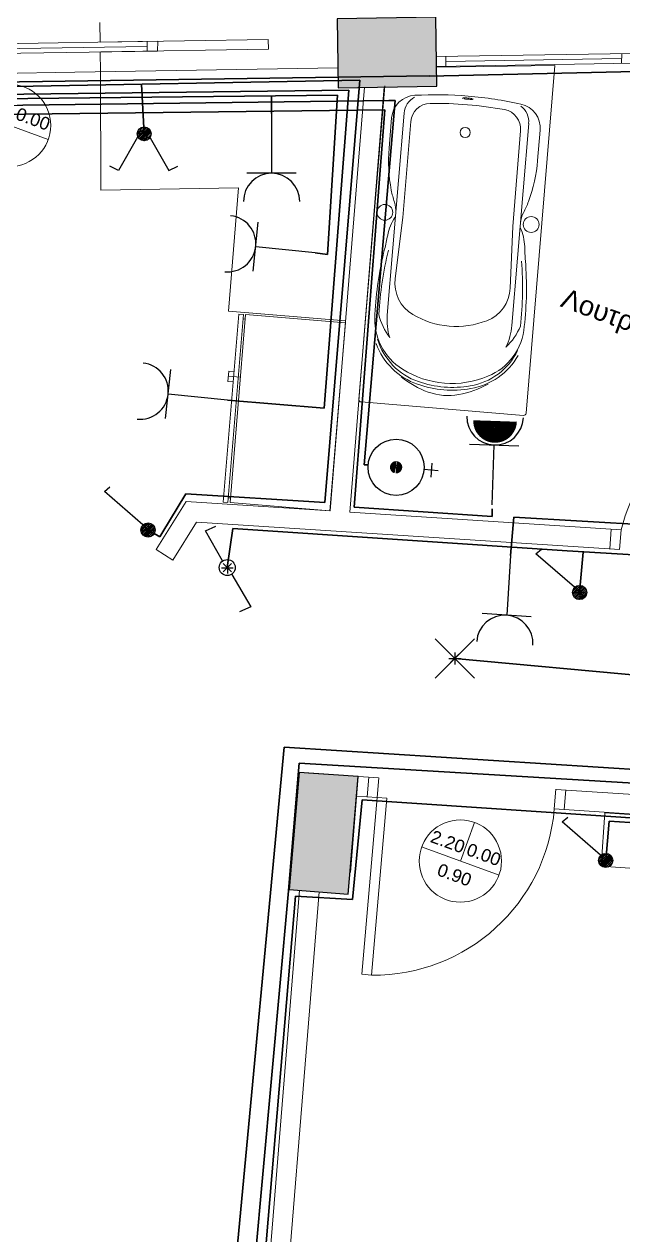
# Model space of a CAD drawing. Header units: millimetres. Extents: x 7471872 to 14943722, y 8344308 to 16688757.
# Drawn here: x 7471878.01 to 7471881.04, y 8344383.93 to 8344390.07 of the extents above; entities that cross this region are included whole.
import ezdxf

# ---------------------------------------------------------------- set-up
doc = ezdxf.new("R2010")
doc.units = ezdxf.units.MM
for name, color, linetype, lineweight in [('A-FOS 1', 92, 'Continuous', 0), ('diastasiologisi', 7, 'Continuous', 5), ('eswterikoi toixoi', 7, 'Continuous', 30), ('exwterikoi toixoi', 7, 'Continuous', 50), ('mpalkonoportes', 7, 'Continuous', 5), ('MUEBLES', 7, 'Continuous', 20), ('ntoulapes', 7, 'Continuous', 5), ('portes', 7, 'Continuous', 5), ('SANITARIOS', 7, 'Continuous', 20), ('tomi eswt', 7, 'Continuous', 15), ('Εσωτερικό - Επίπλωση _Pen_No__4', 7, 'Continuous', 20)]:
    doc.layers.add(name, color=color, linetype=linetype, lineweight=lineweight)
for name, color, linetype in [('A-HLEKTRIKA', 10, 'Continuous'), ('Geo_Col_Pro_1', 7, 'Continuous'), ('HLEK-SYMBOL', 1, 'Continuous'), ('HLEK_FL001_SYMBOLS', 1, 'Continuous'), ('M-SYMB', 1, 'Continuous'), ('TOUCH_POINTS', 7, 'Continuous')]:
    doc.layers.add(name, color=color, linetype=linetype)
doc.styles.get("Standard").update_dxf_attribs({"font": 'arial.ttf'})

# ---------------------------------------------------------------- blocks, each defined once
blk = doc.blocks.new('TPOINT')
at = {"layer": 'TOUCH_POINTS'}
for p, q in [((-0.03, 0), (0.03, 0)), ((0.0212, -0.0212), (-0.0212, 0.0212)), ((-0.0212, -0.0212), (0.0212, 0.0212)), ((0, 0.03), (0, -0.03))]:
    blk.add_line(p, q, dxfattribs=at)
blk.add_point((0, 0), dxfattribs=at)
blk = doc.blocks.new('gJ6_a55')
at = {"layer": 'HLEK-SYMBOL', "color": 0, "linetype": 'Continuous'}
for p, q in [((0.1, 0.1), (-0.1, -0.1)), ((-0.1, 0.1), (0.1, -0.1))]:
    blk.add_line(p, q, dxfattribs=at)
blk.add_blockref('TPOINT', (0, 0))
blk = doc.blocks.new('*X16')
at = {"color": 0}
for p, q in [((6.6744, 10.8416), (6.7146, 10.8818)), ((6.6745, 10.8511), (6.7051, 10.8817)), ((6.6763, 10.834), (6.7222, 10.8799)), ((6.6793, 10.8276), (6.7286, 10.8769)), ((6.6804, 10.8664), (6.6898, 10.8758)), ((6.6833, 10.8222), (6.734, 10.8729)), ((6.6882, 10.8177), (6.7385, 10.868)), ((6.6941, 10.8141), (6.7421, 10.8621)), ((6.7009, 10.8115), (6.7447, 10.8553)), ((6.7092, 10.8104), (6.7458, 10.847)), ((6.72, 10.8118), (6.7444, 10.8362))]:
    blk.add_line(p, q, dxfattribs=at)
blk = doc.blocks.new('gJ6_a5')
at = {"linetype": 'Continuous'}
for p, q in [((-0.2217, 0.1951), (-0.1934, 0.2195)), ((-0.0264, 0.0262), (-0.2217, 0.1951))]:
    blk.add_line(p, q, dxfattribs=at)
blk.add_circle((-0.0005, -0.0003), 0.0359, dxfattribs=at)
for name, p in [('*X16', (-6.7105, -10.8465)), ('TPOINT', (0, 0))]:
    blk.add_blockref(name, p)
blk = doc.blocks.new('*X8')
at = {"color": 0}
for p, q in [((8.3748, 10.8449), (8.4073, 10.8774)), ((8.3752, 10.8359), (8.4163, 10.877)), ((8.3774, 10.8287), (8.4235, 10.8748)), ((8.3784, 10.8579), (8.3943, 10.8738)), ((8.3807, 10.8225), (8.4297, 10.8715)), ((8.3849, 10.8173), (8.4349, 10.8673)), ((8.3901, 10.813), (8.4392, 10.8621)), ((8.3961, 10.8097), (8.4425, 10.8561)), ((8.4034, 10.8075), (8.4447, 10.8488)), ((8.4122, 10.807), (8.4452, 10.84)), ((8.4249, 10.8102), (8.442, 10.8273))]:
    blk.add_line(p, q, dxfattribs=at)
blk = doc.blocks.new('gJ6_a7')
at = {"linetype": 'Continuous'}
for p, q in [((-0.1236, 0.1848), (-0.1707, 0.1625)), ((-0.0295, 0.02), (-0.1236, 0.1848)), ((0.034, 0.0159), (0.1305, 0.1848)), ((0.1305, 0.1848), (0.1752, 0.1625))]:
    blk.add_line(p, q, dxfattribs=at)
blk.add_circle((0.0011, -0.0003), 0.0353, dxfattribs=at)
for name, p in [('*X8', (-8.4089, -10.8425)), ('TPOINT', (0, 0))]:
    blk.add_blockref(name, p)
blk = doc.blocks.new('gJ6_a3')
at = {"linetype": 'Continuous'}
for p, q in [((-0.111, 0.1868), (-0.0592, 0.2092)), ((-0.0239, 0.0342), (-0.111, 0.1868)), ((0.0232, -0.035), (0.1196, -0.1998)), ((0.1196, -0.1998), (0.0608, -0.2242))]:
    blk.add_line(p, q, dxfattribs=at)
blk.add_circle((-0.0004, -0.0004), 0.0405, dxfattribs=at)
blk.add_blockref('TPOINT', (0, -0.001))
blk = doc.blocks.new('HK5-RE')
at = {"layer": 'A-HLEKTRIKA'}
for p, q in [((0.17, 0.07), (0.17, -0.07)), ((0, 0), (0.17, 0))]:
    blk.add_line(p, q, dxfattribs=at)
blk.add_arc((0.25, 0), 0.08, 90, 270, dxfattribs=at)
blk = doc.blocks.new('HK5-RES')
at = {"layer": 'A-FOS 1', "const_width": 0.0619}
for points in [[(0.2382, 0.031, 0.414214), (0.2073, 0, 1)], [(0.2073, 0, 0.414214), (0.2382, -0.031, 1)]]:
    blk.add_lwpolyline(points, format="xyb", dxfattribs=at)
at = {"layer": 'A-HLEKTRIKA'}
for p, q in [((0.17, 0.07), (0.17, -0.07)), ((0, 0), (0.17, 0))]:
    blk.add_line(p, q, dxfattribs=at)
blk.add_arc((0.2504, 0.0004), 0.0804, 90.6711, 269.8271, dxfattribs=at)

msp = doc.modelspace()

# ---------------------------------------------------------------- hatches: boundary and pattern name
at = {"layer": 'tomi eswt', "lineweight": 15, "true_color": 0xc7c8ca}
h = msp.add_hatch(dxfattribs=at)
h.set_pattern_fill('AR-CONC', color=9, scale=0.0005, angle=-19.97971)
h.set_pattern_definition([(30.0203, (7471906.71162, 8344441.19235), (0.08288673, -0.03861498), [0.009525, -0.104775]), (335.0203, (7471906.71162, 8344441.19235), (0.01607972, 0.09580004), [0.00762, -0.08382029]), (80.47174, (7471906.71853, 8344441.18914), (0.09896645, 0.05718506), [0.008095, -0.08904512]), (26.2045, (7471906.7203, 8344441.21622), (0.12019924, -0.0660681), [0.0142875, -0.1571625]), (76.65585, (7471906.73031, 8344441.21072), (0.153829, 0.07570825), [0.0121425, -0.1335678]), (331.20445, (7471906.7203, 8344441.21622), (0.153829, 0.07570825), [0.01142998, -0.12572987]), (1.0203, (7471906.730064, 8344441.20592), (0.05377328, -0.07395747), [0.009525, -0.104775]), (306.0203, (7471906.73006, 8344441.20592), (0.06050854, 0.0759927), [0.00762, -0.08382]), (51.47174, (7471906.734545, 8344441.199755), (0.11428182, 0.00203523), [0.008095, -0.08904497]), (17.520295, (7471906.71162, 8344441.192354), (0.015897046, 0.039205324), [0, -0.082804, 0, -0.08509, 0, -0.0841375]), (347.520295, (7471906.71162, 8344441.192354), (0.04851423, 0.035659825), [0, -0.048514, 0, -0.080899, 0, -0.0320675]), (307.520295, (7471906.685003, 8344441.20203), (0.06273623, -0.025856766), [0, -0.03175, 0, -0.09906, 0, -0.131445]), (297.520295, (7471906.67307, 8344441.20637), (0.07395087, -0.013358846), [0, -0.041275, 0, -0.065786, 0, -0.093345])])
h.paths.add_polyline_path([(7471873.0104, 8344389.6919), (7471873.5104, 8344389.6999), (7471873.5055, 8344389.9999), (7471873.0056, 8344389.9918)])
h.paths.add_polyline_path([(7471872.8936, 8344386.2061), (7471872.6444, 8344386.227), (7471872.7017, 8344386.8243), (7471872.9508, 8344386.8033)])
h.paths.add_polyline_path([(7471873.5055, 8344389.9999), (7471873.0056, 8344389.9918), (7471873.0104, 8344389.6919), (7471873.5104, 8344389.6999)])
h.paths.add_polyline_path([(7471875.742, 8344390.0359), (7471875.7003, 8344389.5377), (7471875.9494, 8344389.5168), (7471875.9912, 8344390.0151)])
h.paths.add_polyline_path([(7471886.6406, 8344390.2116), (7471886.1407, 8344390.2036), (7471886.1447, 8344389.9536), (7471886.3692, 8344389.9572), (7471886.3509, 8344389.731), (7471886.6051, 8344389.7129)])
h.paths.add_polyline_path([(7471872.0019, 8344379.5308), (7471871.9446, 8344378.9336), (7471872.2941, 8344378.9136), (7471872.3434, 8344379.5023)])
h.paths.add_polyline_path([(7471878.8083, 8344378.5432), (7471878.8264, 8344379.0429), (7471878.5794, 8344379.0518), (7471878.5691, 8344378.807), (7471878.2271, 8344378.8265), (7471878.2092, 8344378.5771)])
h.paths.add_polyline_path([(7471879.3997, 8344386.2764), (7471879.3501, 8344385.6838), (7471879.649, 8344385.6588), (7471879.6991, 8344386.2556)])
h.paths.add_polyline_path([(7471875.4691, 8344386.6446), (7471875.4208, 8344386.0466), (7471875.6702, 8344386.0302), (7471875.7183, 8344386.6238)])
h.paths.add_polyline_path([(7471880.0923, 8344390.1061), (7471879.5924, 8344390.098), (7471879.598, 8344389.748), (7471880.098, 8344389.7561)])
h.paths.add_polyline_path([(7471872.3514, 8344383.1731), (7471872.294, 8344382.5758), (7471872.5432, 8344382.5549), (7471872.6005, 8344383.1522)])
h.paths.add_polyline_path([(7471886.2901, 8344385.8786), (7471883.5408, 8344386.0572), (7471883.5213, 8344385.7578), (7471886.2659, 8344385.5795)])
h.paths.add_polyline_path([(7471883.444, 8344381.701), (7471883.4843, 8344382.1994), (7471883.2349, 8344382.217), (7471883.2121, 8344381.9348), (7471882.8285, 8344381.9065), (7471882.8456, 8344381.6571)])
h.paths.add_polyline_path([(7471879.2488, 8344381.6945), (7471878.6505, 8344381.6507), (7471878.6762, 8344381.3518), (7471879.2748, 8344381.3956)])
h.paths.add_polyline_path([(7471872.7017, 8344386.8243), (7471872.6444, 8344386.227), (7471872.8935, 8344386.2061), (7471872.9508, 8344386.8033)])

# ---------------------------------------------------------------- linework, layer by layer
at = {"color": 219, "lineweight": 30, "true_color": 0x642165}
for p, q in [((7471876.0385, 8344389.7503), (7471880.0597, 8344389.808)), ((7471880.0597, 8344389.8071), (7471881.4033, 8344389.8369)), ((7471879.0646, 8344387.5126), (7471879.0357, 8344387.3152, -17.8517)), ((7471880.7596, 8344387.4, -1.6319), (7471879.0646, 8344387.5126)), ((7471880.7596, 8344387.4, -1.6319), (7471881.9522, 8344387.3273)), ((7471880.822, 8344387.1889), (7471880.8393, 8344387.3939, 16.2198)), ((7471880.1892, 8344386.8546), (7471881.8925, 8344386.6965, 17.8517)), ((7471880.9545, 8344385.8305, -17.8517), (7471880.9719, 8344386.0296)), ((7471880.9719, 8344386.0296), (7471883.4838, 8344385.8591))]:
    msp.add_line(p, q, dxfattribs=at)
at = {"color": 177, "lineweight": 30, "true_color": 0x293189}
for p, q in [((7471876.039, 8344389.719), (7471879.7084, 8344389.7866)), ((7471878.614, 8344389.514, -17.8517), (7471878.6004, 8344389.7662, -1.7484)), ((7471879.7084, 8344389.7866), (7471879.5303, 8344387.6451)), ((7471878.826, 8344387.6896), (7471878.7034, 8344387.4887)), ((7471879.5303, 8344387.6451), (7471878.826, 8344387.6896)), ((7471878.693, 8344387.4716), (7471878.6277, 8344387.5094)), ((7471878.7034, 8344387.4887), (7471878.693, 8344387.4716))]:
    msp.add_line(p, q, dxfattribs=at)
at = {"color": 133, "lineweight": 30, "true_color": 0x44e9e6}
for p, q in [((7471876.1087, 8344389.6916), (7471879.6521, 8344389.7356)), ((7471879.6521, 8344389.7356), (7471879.5272, 8344388.1235)), ((7471879.5272, 8344388.1235), (7471879.0377, 8344388.1632))]:
    msp.add_line(p, q, dxfattribs=at)
at = {"color": 2, "lineweight": 30}
for p, q in [((7471876.1319, 8344389.672), (7471879.595, 8344389.7106)), ((7471879.2604, 8344389.6177), (7471879.2604, 8344389.7068)), ((7471879.595, 8344389.7106), (7471879.5432, 8344388.9031)), ((7471879.4814, 8344388.9102), (7471879.5432, 8344388.9031))]:
    msp.add_line(p, q, dxfattribs=at)
at = {"color": 93, "lineweight": 30, "true_color": 0x3af259}
for p, q in [((7471876.2223, 8344389.6366), (7471879.8547, 8344389.6835)), ((7471879.8862, 8344389.6835), (7471879.7295, 8344387.8353)), ((7471879.8547, 8344389.6835), (7471879.8862, 8344389.6835)), ((7471879.7295, 8344387.8353), (7471879.7498, 8344387.8353))]:
    msp.add_line(p, q, dxfattribs=at)
at = {"color": 123, "lineweight": 30, "true_color": 0x7db0ab}
for p, q in [((7471876.2457, 8344389.5931), (7471879.835, 8344389.6356)), ((7471879.835, 8344389.6356), (7471879.6793, 8344387.6215)), ((7471879.6793, 8344387.6215), (7471880.3789, 8344387.5743)), ((7471880.3789, 8344387.5743), (7471880.3789, 8344387.6133))]:
    msp.add_line(p, q, dxfattribs=at)
at = {"color": 242, "true_color": 0xcd2027}
for p, q in [((7471880.0728, 8344387.8445), (7471880.0671, 8344387.7736)), ((7471880.1046, 8344387.8063), (7471880.0337, 8344387.812))]:
    msp.add_line(p, q, dxfattribs=at)
at = {"color": 6, "lineweight": 30}
for p, q in [((7471880.4725, 8344387.3762), (7471880.4878, 8344387.5701)), ((7471881.8874, 8344387.4883), (7471880.4878, 8344387.5701)), ((7471879.3451, 8344385.6586), (7471879.3994, 8344386.3234)), ((7471879.3994, 8344386.3234), (7471886, 8344385.931)), ((7471878.9925, 8344381.7737), (7471879.3451, 8344385.6586))]:
    msp.add_line(p, q, dxfattribs=at)
at = {"color": 254, "lineweight": 30, "true_color": 0xf7d5ce}
for p, q in [((7471878.9, 8344381.902), (7471879.325, 8344386.4045)), ((7471879.325, 8344386.4045), (7471882.0289, 8344386.2319))]:
    msp.add_line(p, q, dxfattribs=at)
at = {"color": 7, "lineweight": 30, "true_color": 0xffffff}
for p, q in [((7471879.6703, 8344385.6324), (7471879.7199, 8344386.1381)), ((7471879.7199, 8344386.1381), (7471883.5095, 8344385.8826)), ((7471879.0492, 8344381.731), (7471879.3824, 8344385.6488)), ((7471879.3824, 8344385.6488), (7471879.6703, 8344385.6324))]:
    msp.add_line(p, q, dxfattribs=at)
at = {"color": 242, "true_color": 0xcd2027, "const_width": 0.0314}
msp.add_lwpolyline([(7471879.8929, 8344387.8394, 1), (7471879.8904, 8344387.8081, 1)], format="xyb", close=True, dxfattribs=at)
at = {"color": 242, "true_color": 0xcd2027}
msp.add_circle((7471879.8916, 8344387.8238), 0.1423, dxfattribs=at)
at = {"layer": 'diastasiologisi', "color": 9, "true_color": 0xc7c8ca}
for p, q in [((7471878.3939, 8344389.9793), (7471879.2438, 8344389.993)), ((7471878.6832, 8344389.9839), (7471878.6827, 8344389.9339)), ((7471879.2446, 8344389.943), (7471879.2438, 8344389.993)), ((7471878.6296, 8344389.9575), (7471877.8295, 8344389.9445)), ((7471878.3947, 8344389.9293), (7471879.2446, 8344389.943)), ((7471881.0347, 8344389.8962), (7471880.1435, 8344389.8815)), ((7471878.2637, 8344389.8266), (7471877.3635, 8344389.812)), ((7471879.0419, 8344388.6145), (7471879.6352, 8344388.5666)), ((7471878.8272, 8344387.65), (7471878.6745, 8344387.4063)), ((7471878.8803, 8344387.5463), (7471878.7593, 8344387.3532)), ((7471878.7593, 8344387.3532), (7471878.6745, 8344387.4063))]:
    msp.add_line(p, q, dxfattribs=at)
at = {"layer": 'eswterikoi toixoi', "color": 9, "lineweight": 15, "true_color": 0xc7c8ca}
for p, q in [((7471879.5572, 8344387.6025), (7471879.7309, 8344389.7502)), ((7471879.5572, 8344387.6025), (7471879.7309, 8344389.7502)), ((7471879.657, 8344387.596), (7471879.8314, 8344389.7518)), ((7471879.5572, 8344387.6025), (7471878.8272, 8344387.65)), ((7471881.0325, 8344387.5067), (7471879.657, 8344387.596)), ((7471881.025, 8344387.4069), (7471878.8818, 8344387.5462)), ((7471879.802, 8344386.25), (7471879.448, 8344386.273)), ((7471881.8824, 8344386.1148), (7471880.7014, 8344386.1899)), ((7471879.7955, 8344386.1502), (7471879.6911, 8344386.157)), ((7471883.5334, 8344385.9073), (7471880.6937, 8344386.0919)), ((7471879.0783, 8344381.682), (7471879.4016, 8344385.6795)), ((7471879.1792, 8344381.6894), (7471879.5017, 8344385.6711)), ((7471879.1792, 8344381.6894), (7471879.5017, 8344385.6711))]:
    msp.add_line(p, q, dxfattribs=at)
at = {"layer": 'exwterikoi toixoi', "color": 9, "lineweight": 15, "true_color": 0xc7c8ca}
for p, q in [((7471878.3913, 8344389.9792), (7471878.3897, 8344390.0786)), ((7471878.3937, 8344389.8286), (7471878.3921, 8344389.9292)), ((7471879.5982, 8344389.8481), (7471878.2637, 8344389.8266)), ((7471879.4496, 8344386.2729), (7471879.6992, 8344386.2567)), ((7471879.6598, 8344385.7701), (7471879.6991, 8344386.2567))]:
    msp.add_line(p, q, dxfattribs=at)
at = {"layer": 'Geo_Col_Pro_1', "color": 9, "true_color": 0xc7c8ca}
for points in [[(7471880.0923, 8344390.1061), (7471879.5924, 8344390.098), (7471879.598, 8344389.748), (7471880.098, 8344389.7561)], [(7471879.3997, 8344386.2764), (7471879.3501, 8344385.6838), (7471879.649, 8344385.6588), (7471879.699, 8344386.2556)]]:
    msp.add_lwpolyline(points, close=True, dxfattribs=at)
at = {"layer": 'mpalkonoportes', "color": 9, "lineweight": 15, "true_color": 0xc7c8ca}
for p, q in [((7471878.6832, 8344389.9839), (7471877.783, 8344389.9694)), ((7471878.6294, 8344389.9331), (7471878.6299, 8344389.9831)), ((7471878.6827, 8344389.9339), (7471877.7825, 8344389.9194)), ((7471881.086, 8344389.9221), (7471880.0956, 8344389.9061)), ((7471881.0336, 8344389.8712), (7471881.0359, 8344389.9212)), ((7471881.0954, 8344389.8722), (7471880.0964, 8344389.8561)), ((7471880.1435, 8344389.8561), (7471880.1435, 8344389.9069))]:
    msp.add_line(p, q, dxfattribs=at)
at = {"layer": 'MUEBLES', "color": 9, "lineweight": 5, "true_color": 0xc7c8ca}
for p, q in [((7471879.0153, 8344387.6474), (7471879.0942, 8344388.6004)), ((7471879.1172, 8344388.5984), (7471879.0383, 8344387.6455)), ((7471879.1287, 8344388.5975), (7471879.0498, 8344387.6445)), ((7471879.0942, 8344388.6004), (7471879.1172, 8344388.5984)), ((7471879.1153, 8344388.5755), (7471879.1268, 8344388.5745)), ((7471879.0436, 8344388.3114), (7471879.0392, 8344388.2584)), ((7471879.1024, 8344388.2798), (7471879.0414, 8344388.2849)), ((7471879.0701, 8344388.3092), (7471879.0436, 8344388.3114)), ((7471879.0392, 8344388.2584), (7471879.0657, 8344388.2562)), ((7471879.0402, 8344387.6685), (7471879.0517, 8344387.6675)), ((7471879.0153, 8344387.6474), (7471879.0383, 8344387.6455))]:
    msp.add_line(p, q, dxfattribs=at)
at = {"layer": 'MUEBLES', "color": 9, "true_color": 0xc7c8ca}
for p, q in [((7471879.1287, 8344388.5975), (7471879.6347, 8344388.5556)), ((7471879.5558, 8344387.6026), (7471879.0498, 8344387.6445))]:
    msp.add_line(p, q, dxfattribs=at)
at = {"layer": 'ntoulapes', "color": 9, "lineweight": 15, "true_color": 0xc7c8ca}
for p, q in [((7471878.395, 8344389.2286), (7471878.3937, 8344389.8286)), ((7471879.0924, 8344389.2398), (7471878.395, 8344389.2286)), ((7471879.0419, 8344388.6145), (7471879.0924, 8344389.2398))]:
    msp.add_line(p, q, dxfattribs=at)
at = {"layer": 'portes', "color": 9, "lineweight": 15, "true_color": 0xc7c8ca}
for p, q in [((7471880.9751, 8344387.4102), (7471880.9826, 8344387.5099)), ((7471881.025, 8344387.4069), (7471881.0325, 8344387.5067)), ((7471879.7456, 8344386.1534), (7471879.7535, 8344386.2531)), ((7471879.7954, 8344386.1494), (7471879.8034, 8344386.2498)), ((7471880.6937, 8344386.0918), (7471880.7016, 8344386.1915)), ((7471880.7436, 8344386.0885), (7471880.7515, 8344386.1882)), ((7471879.7955, 8344386.1501), (7471879.7175, 8344385.2535)), ((7471879.8453, 8344386.1458), (7471879.7673, 8344385.2492)), ((7471879.8453, 8344386.1458), (7471879.7955, 8344386.1501)), ((7471879.7673, 8344385.2492), (7471879.7175, 8344385.2535))]:
    msp.add_line(p, q, dxfattribs=at)
for centre, radius, start, end in [((7471882.0234, 8344387.2497), 1.0237, 100.47026, 165.45967), ((7471879.7779, 8344386.1681), 0.919, 269.34245, 355.23451)]:
    msp.add_arc(centre, radius, start, end, dxfattribs=at)
at = {"layer": 'SANITARIOS', "color": 9, "true_color": 0xc7c8ca}
for p, q in [((7471880.0966, 8344389.8527), (7471880.6965, 8344389.8614)), ((7471880.6965, 8344389.8614), (7471880.5503, 8344388.0977)), ((7471879.7032, 8344388.1679), (7471879.8351, 8344389.7581)), ((7471879.5558, 8344387.6026), (7471879.6347, 8344388.5556)), ((7471880.5374, 8344388.0867), (7471879.7142, 8344388.155))]:
    msp.add_line(p, q, dxfattribs=at)
at = {"layer": 'SANITARIOS', "color": 9, "lineweight": 5, "true_color": 0xc7c8ca}
for p, q in [((7471879.847, 8344388.5949), (7471879.932, 8344389.6196)), ((7471879.856, 8344389.4417), (7471879.8687, 8344389.595)), ((7471879.9257, 8344389.0907), (7471879.966, 8344389.5763)), ((7471880.4788, 8344388.5425), (7471880.5638, 8344389.5672)), ((7471880.4828, 8344389.0445), (7471880.5231, 8344389.5302)), ((7471880.6094, 8344389.3792), (7471880.6221, 8344389.5325)), ((7471879.9257, 8344389.0907), (7471879.887, 8344388.7802)), ((7471879.8886, 8344389.0969), (7471879.89, 8344389.1129)), ((7471880.5205, 8344389.0446), (7471880.5218, 8344389.0605)), ((7471880.4828, 8344389.0445), (7471880.4699, 8344388.7319))]:
    msp.add_line(p, q, dxfattribs=at)
for centre, radius in [((7471880.2419, 8344389.5211), 0.026), ((7471879.835, 8344389.116), 0.04), ((7471880.5765, 8344389.0545), 0.04)]:
    msp.add_circle(centre, radius, dxfattribs=at)
for centre, radius, start, end in [((7471879.9933, 8344389.5847), 0.125, 93.01562, 175.26086), ((7471880.0316, 8344389.6113), 0.1, 117.89231, 175.26086), ((7471880.0919, 8344387.7123), 2, 85.26086, 93.01562), ((7471880.2289, 8344389.6948), 0.000791, 100.48506, 175.26086), ((7471880.2289, 8344389.6948), 0.000791, 175.26086, 250.03665), ((7471880.2456, 8344389.7407), 0.0496, 250.03665, 258.82921), ((7471880.2378, 8344389.6468), 0.0496, 91.6925, 100.48506), ((7471880.2599, 8344389.8131), 0.1234, 258.82921, 262.58748), ((7471880.24, 8344389.573), 0.1234, 87.93424, 91.6925), ((7471880.2754, 8344389.9326), 0.2439, 262.58748, 265.26086), ((7471880.2357, 8344389.4526), 0.2439, 85.26086, 87.93424), ((7471880.2754, 8344389.9326), 0.2439, 265.26086, 267.93424), ((7471880.2357, 8344389.4526), 0.2439, 82.58748, 85.26086), ((7471880.0919, 8344387.7123), 2, 77.50609, 85.26086), ((7471880.2711, 8344389.8122), 0.1234, 267.93424, 271.6925), ((7471880.2512, 8344389.5721), 0.1234, 78.82921, 82.58748), ((7471880.2733, 8344389.7384), 0.0496, 271.6925, 280.48506), ((7471880.2655, 8344389.6445), 0.0496, 70.03665, 78.82921), ((7471880.2822, 8344389.6904), 0.000791, 280.48506, 355.26086), ((7471880.2822, 8344389.6904), 0.000791, 355.26086, 70.03665), ((7471880.0657, 8344389.5681), 0.1, 90.8108, 175.26086), ((7471880.0919, 8344387.7123), 1.956, 85.26086, 90.8108), ((7471880.0919, 8344387.7123), 1.956, 79.71092, 85.26086), ((7471880.4234, 8344389.5384), 0.1, 355.26086, 79.71092), ((7471880.4976, 8344389.5429), 0.125, 355.26086, 77.50609), ((7471880.4641, 8344389.5755), 0.1, 355.26086, 52.6294), ((7471880.6443, 8344389.3763), 0.791, 175.26086, 190.76736), ((7471879.8211, 8344389.4446), 0.791, 339.75435, 355.26086), ((7471880.4056, 8344389.341), 0.55, 191.81329, 198.29236), ((7471879.7504, 8344389.1245), 0.14, 355.26086, 18.29236), ((7471880.0508, 8344389.3705), 0.55, 332.22935, 338.70842), ((7471880.0944, 8344388.9522), 0.25, 146.1931, 169.01201), ((7471879.8767, 8344389.0979), 0.012, 326.1931, 355.26086), ((7471880.6613, 8344389.049), 0.14, 152.22935, 175.26086), ((7471878.4746, 8344389.2667), 1.4, 346.05418, 349.01201), ((7471880.5324, 8344389.0436), 0.012, 175.26086, 204.32861), ((7471880.2937, 8344388.9356), 0.25, 1.50971, 24.32861), ((7471881.9431, 8344388.9791), 1.4, 181.50971, 184.46754), ((7471881.5318, 8344388.5075), 1.75, 166.05418, 176.96728), ((7471881.5318, 8344388.5075), 1.73, 166.05418, 176.96728), ((7471878.8027, 8344388.7337), 1.73, 353.55444, 4.46754), ((7471878.8027, 8344388.7337), 1.75, 353.55444, 4.46754), ((7471880.0706, 8344388.7573), 0.185, 172.88853, 239.43255), ((7471880.2851, 8344388.7395), 0.185, 291.08917, 357.63318), ((7471880.0832, 8344388.5753), 0.3, 175.26086, 238.05796), ((7471880.0969, 8344388.6646), 0.3, 192.6257, 217.6472), ((7471880.146, 8344388.5701), 0.3, 175.26086, 197.20398), ((7471880.1962, 8344388.97), 0.432, 239.43255, 265.26086), ((7471880.1962, 8344388.97), 0.432, 265.26086, 291.08917), ((7471880.2427, 8344388.5621), 0.3, 292.46375, 355.26086), ((7471880.1799, 8344388.5673), 0.3, 333.31774, 355.26086), ((7471880.2438, 8344388.6524), 0.3, 312.87451, 337.89602), ((7471880.1131, 8344388.5697), 0.344, 200.25866, 250.8712), ((7471880.1131, 8344388.5697), 0.33, 197.14118, 250.8712), ((7471880.2122, 8344388.5615), 0.33, 279.65052, 333.38053), ((7471880.2122, 8344388.5615), 0.344, 279.65052, 330.26306), ((7471880.2152, 8344388.6521), 0.475, 231.12939, 250.28992), ((7471880.1758, 8344388.7238), 0.475, 238.05796, 265.26086), ((7471880.1758, 8344388.7238), 0.475, 265.26086, 292.46375), ((7471880.1787, 8344388.7587), 0.544, 250.8712, 265.26086), ((7471880.1787, 8344388.7587), 0.53, 250.8712, 265.26086), ((7471880.1562, 8344388.4874), 0.3, 250.28992, 280.2318), ((7471880.1787, 8344388.7587), 0.544, 265.26086, 279.65052), ((7471880.1787, 8344388.7587), 0.53, 265.26086, 279.65052), ((7471880.1251, 8344388.6596), 0.475, 280.2318, 299.39232)]:
    msp.add_arc(centre, radius, start, end, dxfattribs=at)
at = {"layer": 'SANITARIOS', "color": 9, "true_color": 0xc7c8ca}
for centre, start, end in [((7471879.7152, 8344388.1669), 175.26086, 265.26086), ((7471880.5384, 8344388.0987), 265.26086, 355.26086)]:
    msp.add_arc(centre, 0.012, start, end, dxfattribs=at)
at = {"layer": 'tomi eswt', "color": 9, "lineweight": 15, "true_color": 0xc7c8ca}
for p, q in [((7471878.1284, 8344389.4854), (7471877.7361, 8344389.628)), ((7471880.2174, 8344385.8275), (7471880.2887, 8344386.0236)), ((7471880.4135, 8344385.7562), (7471880.0212, 8344385.8988))]:
    msp.add_line(p, q, dxfattribs=at)
for centre in [(7471877.9323, 8344389.5567), (7471880.2174, 8344385.8275)]:
    msp.add_circle(centre, 0.2087, dxfattribs=at)
at = {"layer": 'Εσωτερικό - Επίπλωση _Pen_No__4', "color": 9, "linetype": 'Continuous', "true_color": 0xc7c8ca}
for p, q in [((7471880.9498, 8344386.0724), (7471880.9316, 8344385.8011)), ((7471881.4019, 8344386.042), (7471880.9498, 8344386.0724)), ((7471880.9316, 8344385.8011), (7471881.3837, 8344385.7708))]:
    msp.add_line(p, q, dxfattribs=at)

# ---------------------------------------------------------------- block references
at = {"layer": 'HLEK_FL001_SYMBOLS', "color": 7, "rotation": 180}
msp.add_blockref('gJ6_a7', (7471878.6151, 8344389.5136, -17.8517), dxfattribs=at)
at = {"layer": 'HLEK_FL001_SYMBOLS', "color": 7}
for name, p in [('gJ6_a5', (7471878.6345, 8344387.5057, -17.8517)), ('gJ6_a3', (7471879.0362, 8344387.3155, -17.8517)), ('gJ6_a5', (7471880.8226, 8344387.1892)), ('gJ6_a5', (7471880.955, 8344385.8308, -17.8517))]:
    msp.add_blockref(name, p, dxfattribs=at)
at = {"layer": 'HLEK_FL001_SYMBOLS', "color": 1}
msp.add_blockref('gJ6_a55', (7471880.1892, 8344386.8546), dxfattribs=at)
at = {"layer": 'M-SYMB', "xscale": 1.784390596161371, "yscale": 1.784390596161371, "zscale": 1.784390596161371}
for name, p, rotation in [('HK5-RE', (7471879.2604, 8344389.6177), 270), ('HK5-RE', (7471879.4814, 8344388.9102), 173.9502049627905), ('HK5-RE', (7471879.0377, 8344388.1632), 173.9502049627905), ('HK5-RES', (7471880.3789, 8344387.6336), 88.03811809630655), ('HK5-RE', (7471880.4725, 8344387.3762), 266.1828669912462)]:
    msp.add_blockref(name, p, dxfattribs=dict(at, rotation=rotation))

# ---------------------------------------------------------------- texts
at = {"color": 9, "lineweight": 15, "ltscale": 0.5, "true_color": 0xc7c8ca, "insert": (7471881.1412, 8344388.455), "char_height": 0.1, "width": 0.994485, "attachment_point": 9, "rotation": 340.02029}
msp.add_mtext('Λουτρό', dxfattribs=at)
at = {"layer": 'tomi eswt', "color": 9, "lineweight": 15, "true_color": 0xc7c8ca}
for s, p in [('0.00', (7471877.9576, 8344389.5893)), ('2.20', (7471880.0606, 8344385.9252)), ('0.00', (7471880.2427, 8344385.8601)), ('0.90', (7471880.0943, 8344385.7572))]:
    msp.add_text(s, height=0.06457, rotation=340.02029, dxfattribs=at).set_placement(p)

doc.saveas('drawing.dxf')
